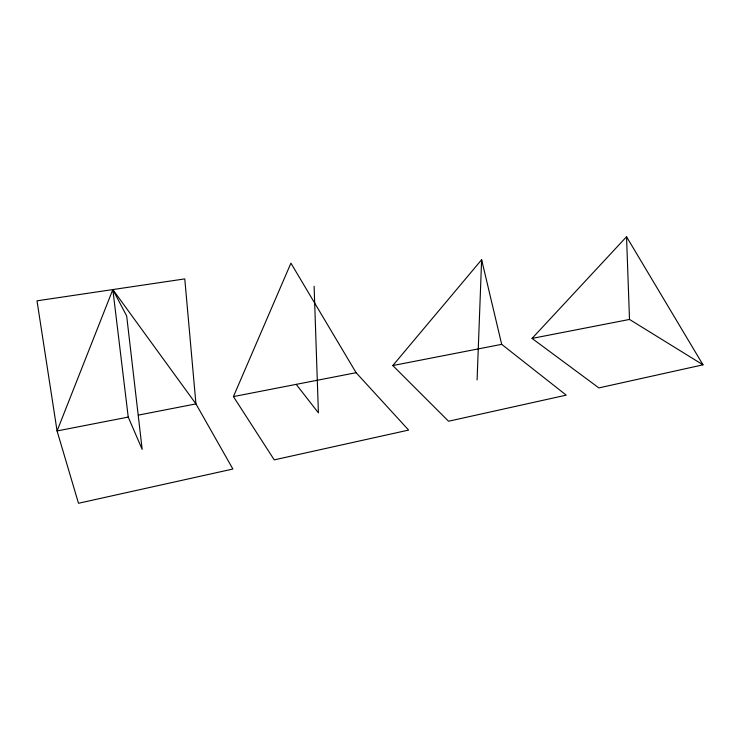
<?xml version="1.0" encoding="UTF-8"?>
<svg xmlns="http://www.w3.org/2000/svg" width="740" height="740" viewBox="0 0 740 740"><rect width="100%" height="100%" fill="white"/><g stroke="black" fill="none" stroke-linecap="round" stroke-linejoin="round"><path stroke-width="1.11" d="M477.087 379.925L481.629 259.712L392.811 365.551L448.551 421.227L566.239 395.142L501.683 344.341L481.629 259.712M233.424 396.594L290.922 263.153L356.107 372.701L408.628 430.079L274.235 459.873L233.424 396.594L356.107 372.701M532.051 338.421L626.54 236.735L703 364.82L598.873 387.908L532.051 338.421L629.509 319.44L703 364.82M128.233 417.082L112.832 289.571L126.679 315.989L142.172 449.384L128.233 417.082L57.073 430.948L37 300.819L184.778 278.897L195.943 403.892L232.887 469.031L78.486 503.265L57.073 430.948L112.832 289.571L195.943 403.892L138.389 415.112M392.811 365.551L501.683 344.341M296.194 384.365L318.404 412.837L314.111 286.269M626.54 236.735L629.509 319.44"/></g></svg>
